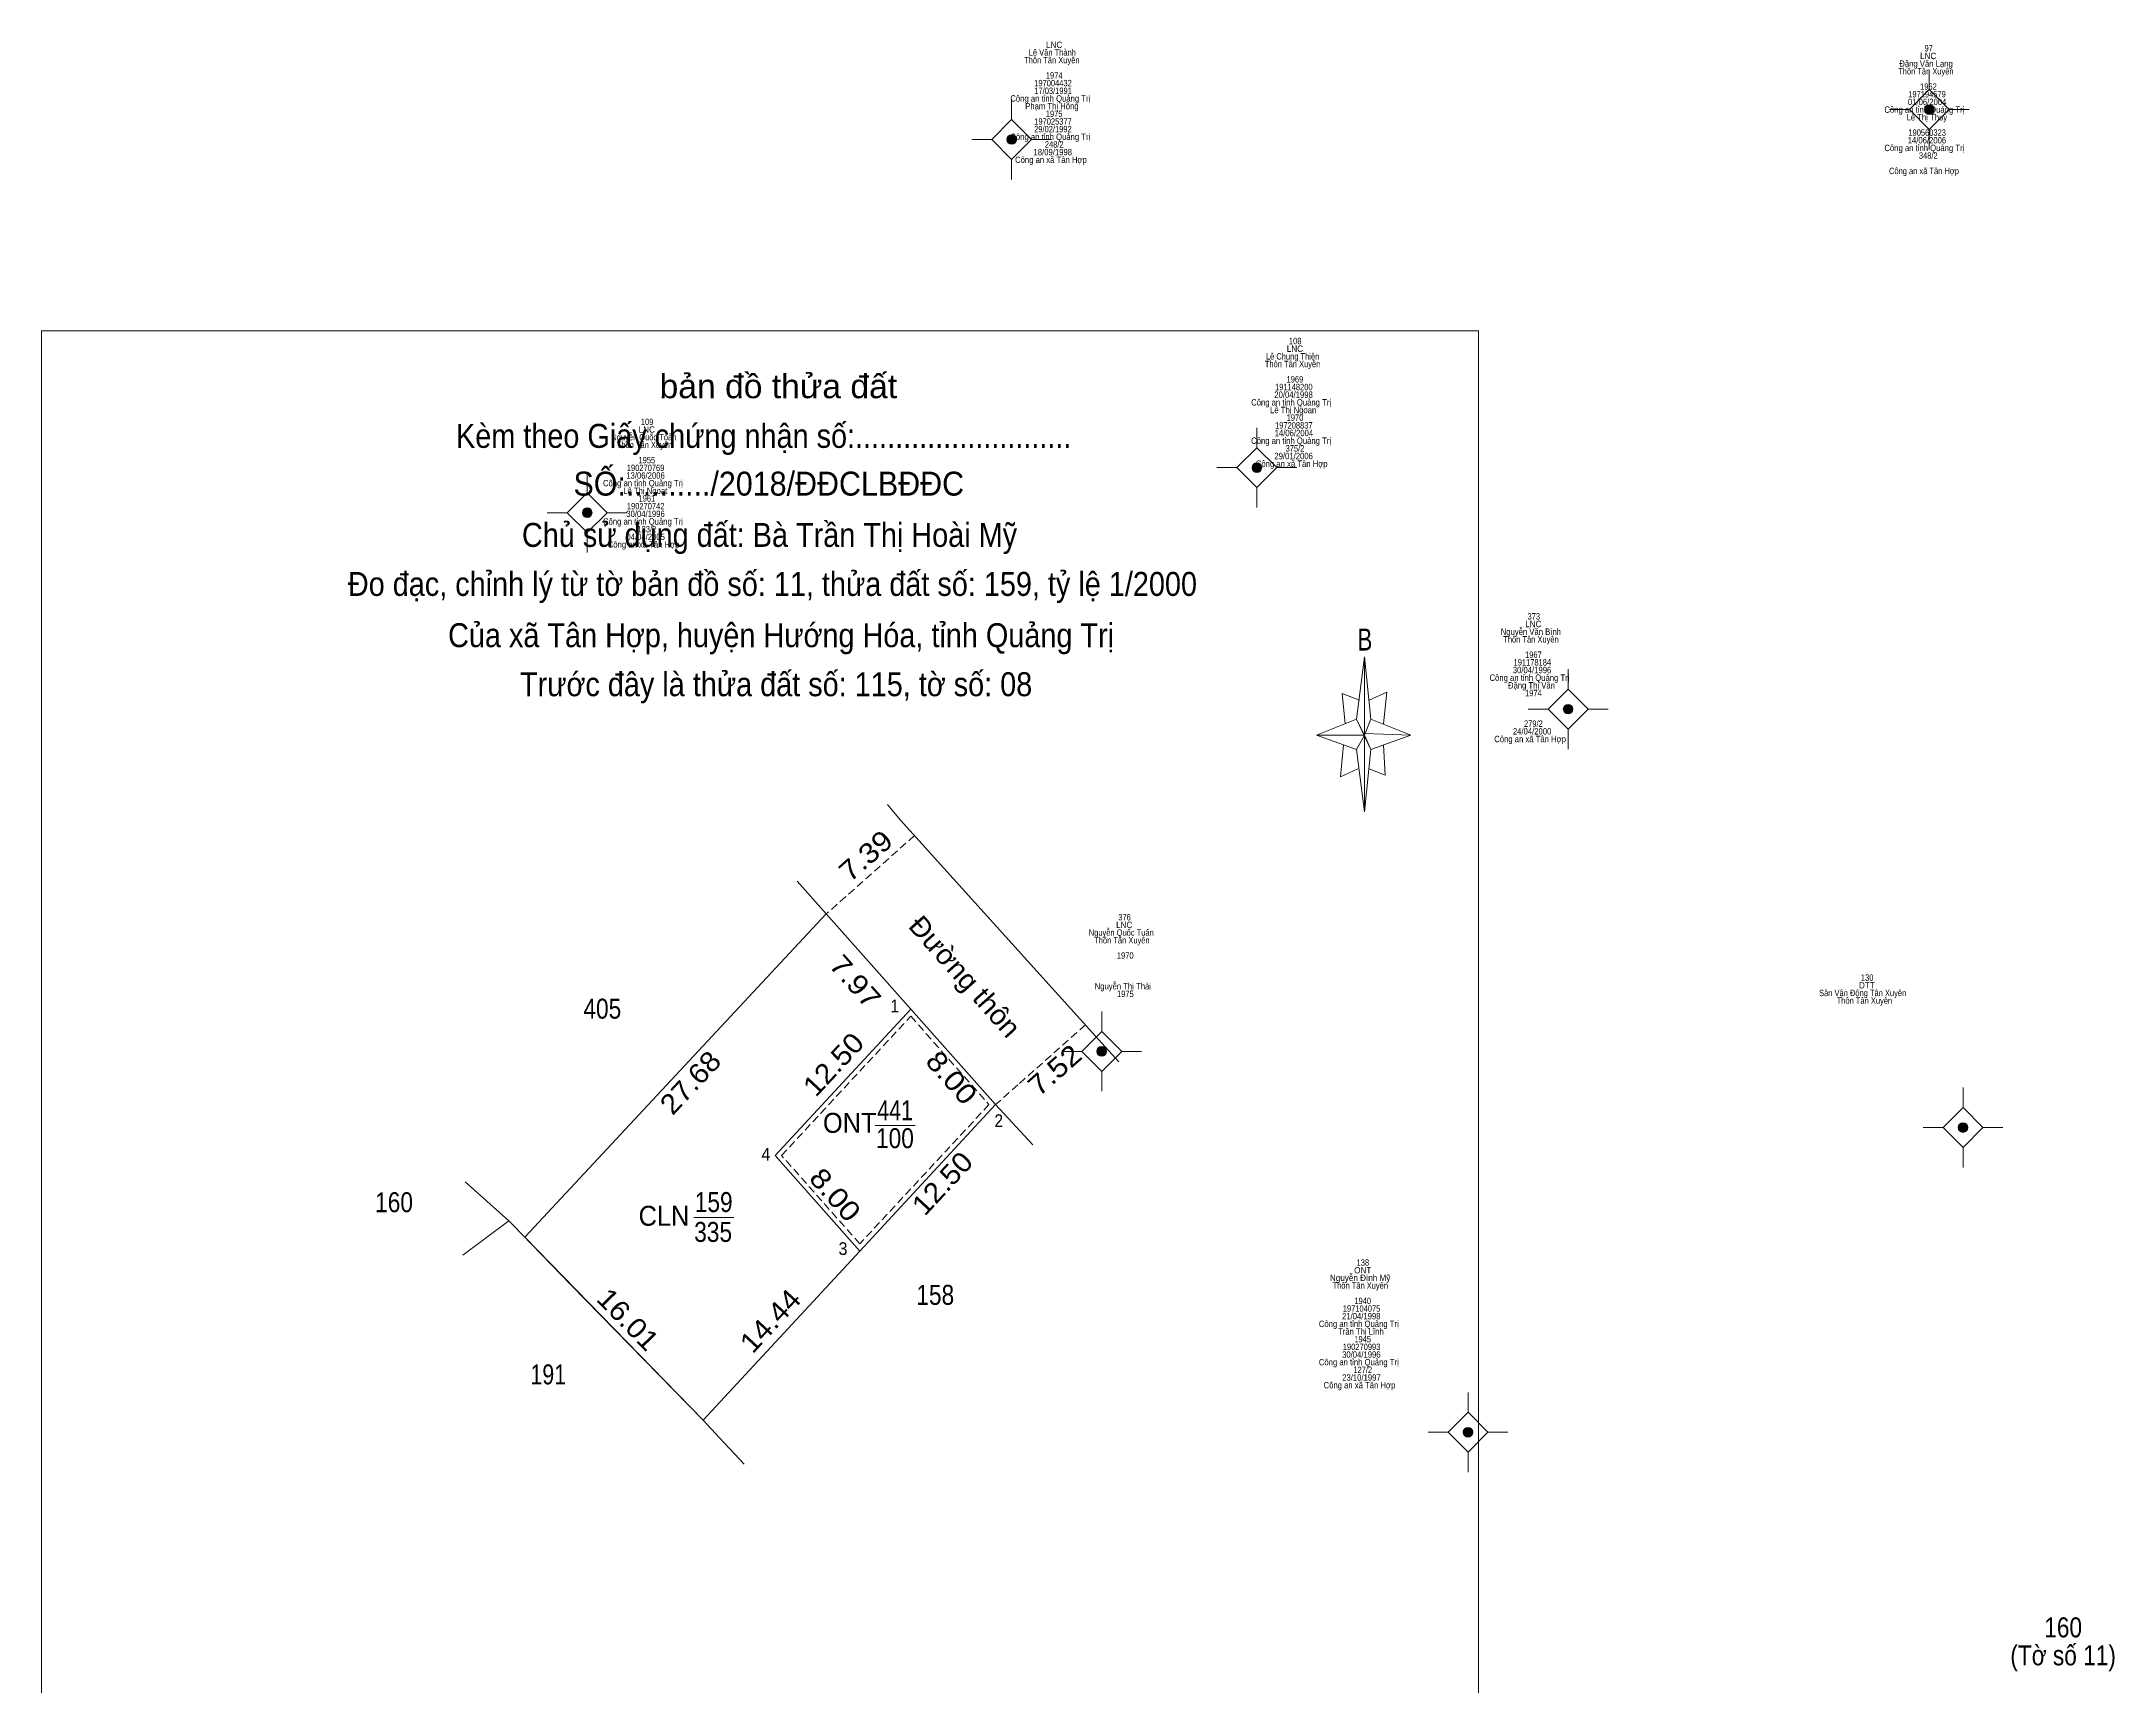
# Model space of a CAD drawing. Header units: metres. Extents: x 550999 to 552168, y 1840994 to 1841978.
# Drawn here: x 551130.9 to 551260.7, y 1841384.2 to 1841487.2 of the extents above; entities that cross this region are included whole.
import ezdxf
from ezdxf.enums import TextEntityAlignment as Align

# ---------------------------------------------------------------- set-up
doc = ezdxf.new("R2010")
doc.units = ezdxf.units.M
doc.header["$LTSCALE"] = 0.16
doc.linetypes.add('MEDIUM_DASHED', pattern=[4.5, 3, -1.5])
for name, color, linetype, lineweight in [('1', 7, 'Continuous', 13), ('11', 7, 'Continuous', 13), ('5', 7, 'Continuous', 13), ('63', 7, 'Continuous', 13)]:
    doc.layers.add(name, color=color, linetype=linetype, lineweight=lineweight)
doc.layers.add('15', color=7, linetype='Continuous')

msp = doc.modelspace()

# ---------------------------------------------------------------- hatches: boundary and pattern name
at = {"layer": '11'}
for points in [[(551249.3995, 1841482.93, 1), (551248.7995, 1841482.93, 1)], [(551191.9295, 1841481.06, 1), (551191.3295, 1841481.06, 1)], [(551207.2895, 1841460.51, 1), (551206.6895, 1841460.51, 1)], [(551165.3495, 1841457.69, 1), (551164.7495, 1841457.69, 1)], [(551226.7795, 1841445.39, 1), (551226.1795, 1841445.39, 1)], [(551197.5695, 1841423.96, 1), (551196.9695, 1841423.96, 1)], [(551251.5095, 1841419.19, 1), (551250.9095, 1841419.19, 1)], [(551220.5095, 1841400.11, 1), (551219.9095, 1841400.11, 1)]]:
    msp.add_hatch(color=256, dxfattribs=at).paths.add_polyline_path(points)

# ---------------------------------------------------------------- linework, layer by layer
at = {"layer": '1'}
msp.add_lwpolyline([(551130.87, 1841327.28), (551130.87, 1841469.08), (551220.87, 1841469.08), (551220.87, 1841327.28)], close=True, dxfattribs=at)
msp.add_lwpolyline([(551130.87, 1841327.28), (551130.87, 1841469.08), (551220.87, 1841469.08), (551220.87, 1841327.28)], close=True, dxfattribs=at)
at = {"layer": '11'}
for p, q in [((551249.1, 1841485.43), (551249.1, 1841484.18)), ((551191.63, 1841483.56), (551191.63, 1841482.31)), ((551247.85, 1841482.93), (551246.6, 1841482.93)), ((551251.6, 1841482.93), (551250.35, 1841482.93)), ((551190.38, 1841481.06), (551189.13, 1841481.06)), ((551194.13, 1841481.06), (551192.88, 1841481.06)), ((551249.1, 1841481.68), (551249.1, 1841480.43)), ((551191.63, 1841479.81), (551191.63, 1841478.56)), ((551206.99, 1841463.01), (551206.99, 1841461.76)), ((551205.74, 1841460.51), (551204.49, 1841460.51)), ((551209.49, 1841460.51), (551208.24, 1841460.51)), ((551165.05, 1841460.19), (551165.05, 1841458.94)), ((551206.99, 1841459.26), (551206.99, 1841458.01)), ((551163.8, 1841457.69), (551162.55, 1841457.69)), ((551167.55, 1841457.69), (551166.3, 1841457.69)), ((551165.05, 1841456.44), (551165.05, 1841455.19)), ((551226.48, 1841447.89), (551226.48, 1841446.64)), ((551225.23, 1841445.39), (551223.98, 1841445.39)), ((551228.98, 1841445.39), (551227.73, 1841445.39)), ((551226.48, 1841444.14), (551226.48, 1841442.89)), ((551197.27, 1841426.46), (551197.27, 1841425.21)), ((551196.02, 1841423.96), (551194.77, 1841423.96)), ((551199.77, 1841423.96), (551198.52, 1841423.96)), ((551197.27, 1841422.71), (551197.27, 1841421.46)), ((551251.21, 1841421.69), (551251.21, 1841420.44)), ((551249.96, 1841419.19), (551248.71, 1841419.19)), ((551253.71, 1841419.19), (551252.46, 1841419.19)), ((551251.21, 1841417.94), (551251.21, 1841416.69)), ((551220.21, 1841402.61), (551220.21, 1841401.36)), ((551218.96, 1841400.11), (551217.71, 1841400.11)), ((551222.71, 1841400.11), (551221.46, 1841400.11)), ((551220.21, 1841398.86), (551220.21, 1841397.61))]:
    msp.add_line(p, q, dxfattribs=at)
for points in [[(551249.1, 1841484.18), (551247.85, 1841482.93), (551249.1, 1841481.68), (551250.35, 1841482.93)], [(551191.63, 1841482.31), (551190.38, 1841481.06), (551191.63, 1841479.81), (551192.88, 1841481.06)], [(551206.99, 1841461.76), (551205.74, 1841460.51), (551206.99, 1841459.26), (551208.24, 1841460.51)], [(551165.05, 1841458.94), (551163.8, 1841457.69), (551165.05, 1841456.44), (551166.3, 1841457.69)], [(551226.48, 1841446.64), (551225.23, 1841445.39), (551226.48, 1841444.14), (551227.73, 1841445.39)], [(551197.27, 1841425.21), (551196.02, 1841423.96), (551197.27, 1841422.71), (551198.52, 1841423.96)], [(551251.21, 1841420.44), (551249.96, 1841419.19), (551251.21, 1841417.94), (551252.46, 1841419.19)], [(551220.21, 1841401.36), (551218.96, 1841400.11), (551220.21, 1841398.86), (551221.46, 1841400.11)]]:
    msp.add_lwpolyline(points, close=True, dxfattribs=at)
for centre in [(551249.0995, 1841482.93), (551191.6295, 1841481.06), (551206.9895, 1841460.51), (551165.0495, 1841457.69), (551226.4795, 1841445.39), (551197.2695, 1841423.96), (551251.2095, 1841419.19), (551220.2095, 1841400.11)]:
    msp.add_circle(centre, 0.3, dxfattribs=at)
at = {"layer": '5'}
for p, q in [((551213.22, 1841444.76), (551213.72, 1841448.66)), ((551214.12, 1841444.76), (551216.62, 1841443.76)), ((551213.22, 1841442.86), (551210.72, 1841443.76)), ((551214.12, 1841442.86), (551213.72, 1841438.96)), ((551214.92, 1841443.16), (551215.02, 1841441.26)), ((551215.02, 1841441.26), (551214.02, 1841441.66))]:
    msp.add_line(p, q, dxfattribs=at)
for points in [[(551130.87, 1841469.08), (551220.87, 1841469.08), (551220.87, 1841327.28), (551130.87, 1841327.28)], [(551213.72, 1841448.66), (551214.12, 1841444.76), (551213.72, 1841443.76)], [(551213.72, 1841443.76), (551210.72, 1841443.76), (551213.22, 1841444.76), (551214.12, 1841442.86), (551216.62, 1841443.76), (551213.72, 1841443.86)], [(551213.72, 1841443.76), (551213.72, 1841438.96), (551213.22, 1841442.86)]]:
    msp.add_lwpolyline(points, close=True, dxfattribs=at)
for points in [[(551213.42, 1841445.96), (551212.32, 1841446.36), (551212.52, 1841444.46)], [(551214.02, 1841445.96), (551215.12, 1841446.46), (551214.92, 1841444.46)], [(551213.72, 1841443.76), (551213.22, 1841444.76), (551210.72, 1841443.76)], [(551213.72, 1841443.76), (551214.12, 1841442.86), (551216.62, 1841443.76)], [(551212.42, 1841443.16), (551212.22, 1841441.16), (551213.32, 1841441.66)]]:
    msp.add_lwpolyline(points, dxfattribs=at)
at = {"layer": '63'}
for p, q in [((551184.23, 1841438.96), (551183.85, 1841439.41)), ((551184.23, 1841438.96), (551184.67, 1841438.44)), ((551197.28, 1841424.48), (551184.67, 1841438.44)), ((551197.28, 1841424.48), (551184.67, 1841438.44)), ((551178.2, 1841434.62), (551180.02, 1841432.57)), ((551180.02, 1841432.57), (551161.14, 1841412.33)), ((551180.02, 1841432.57), (551185.31, 1841426.61)), ((551176.81, 1841417.44), (551185.31, 1841426.61)), ((551185.31, 1841426.61), (551190.62, 1841420.63)), ((551197.28, 1841424.48), (551198.34, 1841423.3)), ((551197.28, 1841424.48), (551198.34, 1841423.3)), ((551192.96, 1841418.1), (551190.62, 1841420.63)), ((551183.08, 1841419.31), (551185.59, 1841419.31)), ((551176.81, 1841417.44), (551182.12, 1841411.46)), ((551171.72, 1841413.56), (551174.23, 1841413.56)), ((551160.36, 1841413.12), (551160.15, 1841413.34)), ((551164.05, 1841409.33), (551160.36, 1841413.12)), ((551172.31, 1841400.86), (551164.05, 1841409.33)), ((551172.31, 1841400.86), (551173.34, 1841399.76)), ((551173.34, 1841399.76), (551174.88, 1841398.12))]:
    msp.add_line(p, q, dxfattribs=at)
at = {"layer": '63', "linetype": 'MEDIUM_DASHED'}
msp.add_line((551185.55, 1841437.47), (551180.02, 1841432.57), dxfattribs=at)
at = {"layer": '63'}
for points in [[(551180.02, 1841432.57), (551185.31, 1841426.61), (551176.81, 1841417.44), (551182.12, 1841411.46), (551172.31, 1841400.86), (551161.14, 1841412.33)], [(551185.31, 1841426.61), (551190.62, 1841420.63), (551182.12, 1841411.46), (551176.81, 1841417.44)]]:
    msp.add_lwpolyline(points, close=True, dxfattribs=at)
at = {"layer": '63', "linetype": 'MEDIUM_DASHED'}
msp.add_lwpolyline([(551185.31, 1841426.16), (551190.21, 1841420.63), (551182.12, 1841411.91), (551177.22, 1841417.44)], close=True, dxfattribs=at)
msp.add_lwpolyline([(551196.25, 1841425.62), (551192.02, 1841421.87), (551190.62, 1841420.63)], dxfattribs=at)
at = {"layer": '63'}
for points in [[(551190.62, 1841420.63), (551182.12, 1841411.46), (551172.31, 1841400.86)], [(551157.41, 1841415.79), (551160.15, 1841413.34), (551157.25, 1841411.2)]]:
    msp.add_lwpolyline(points, dxfattribs=at)

# ---------------------------------------------------------------- texts
at = {"layer": '15'}
for s, width, p in [('Thôn Tân Xuyên', 0.85, (551194.145, 1841485.83)), ('Lê Văn Thành', 0.85, (551194.175, 1841486.31)), ('LNC', 0.95, (551194.29, 1841486.79)), ('LNC', 0.95, (551249.03, 1841486.09)), ('97', 0.85, (551249.06, 1841486.57)), ('1974', 0.85, (551194.295, 1841484.87)), ('Thôn Tân Xuyên', 0.85, (551248.885, 1841485.13)), ('Đặng Văn Lạng', 0.9, (551248.895, 1841485.61)), ('Công an tỉnh Quảng Trị', 0.9, (551194.05, 1841483.43)), ('197004432', 0.85, (551194.22, 1841484.39)), ('17/03/1991', 0.85, (551194.225, 1841483.91)), ('01/06/2004', 0.9, (551248.965, 1841483.21)), ('197194579', 0.85, (551248.955, 1841483.69)), ('1962', 0.85, (551249.045, 1841484.17)), ('Phạm Thị Hồng', 0.9, (551194.15, 1841482.95)), ('197025377', 0.85, (551194.22, 1841481.99)), ('1975', 0.85, (551194.29, 1841482.47)), ('Công an tỉnh Quảng Trị', 0.9, (551248.79, 1841482.73)), ('Lê Thị Thuỳ', 0.9, (551248.945, 1841482.25)), ('Công an tỉnh Quảng Trị', 0.9, (551194.05, 1841481.03)), ('29/02/1992', 0.85, (551194.215, 1841481.51)), ('14/06/2006', 0.9, (551248.95, 1841480.81)), ('190560323', 0.85, (551248.965, 1841481.29)), ('Công an xã Tân Hợp', 0.9, (551194.09, 1841479.59)), ('18/09/1998', 0.9, (551194.205, 1841480.07)), ('248/2', 0.85, (551194.295, 1841480.55)), ('Công an tỉnh Quảng Trị', 0.9, (551248.79, 1841480.33)), ('348/2', 0.85, (551249.035, 1841479.85)), ('Công an xã Tân Hợp ', 0.85, (551248.83, 1841478.89)), ('LNC', 0.95, (551209.37, 1841467.76)), ('108', 0.85, (551209.385, 1841468.24)), ('Thôn Tân Xuyên', 0.85, (551209.225, 1841466.8)), ('Lê Chung Thiện', 0.85, (551209.225, 1841467.28)), ('191148200', 0.85, (551209.3, 1841465.36)), ('1969', 0.85, (551209.37, 1841465.84)), ('Công an tỉnh Quảng Trị', 0.9, (551209.13, 1841464.4)), ('Lê Thị Ngoan', 0.9, (551209.26, 1841463.92)), ('20/04/1998', 0.9, (551209.285, 1841464.88)), ('LNC', 0.95, (551168.78, 1841462.7)), ('109', 0.85, (551168.8, 1841463.18)), ('14/06/2004', 0.9, (551209.305, 1841462.48)), ('197208837', 0.85, (551209.3, 1841462.96)), ('1970', 0.85, (551209.375, 1841463.44)), ('Nguyễn Quốc Toản', 0.85, (551168.595, 1841462.22)), ('Thôn Tân Xuyên', 0.85, (551168.635, 1841461.74)), ('Công an tỉnh Quảng Trị', 0.9, (551209.13, 1841462)), ('375/2', 0.85, (551209.375, 1841461.52)), ('190270769', 0.85, (551168.705, 1841460.3)), ('1955', 0.85, (551168.78, 1841460.78)), ('Công an xã Tân Hợp', 0.9, (551209.17, 1841460.56)), ('29/01/2006', 0.9, (551209.29, 1841461.04)), ('Công an tỉnh Quảng Trị', 0.9, (551168.54, 1841459.34)), ('Lê Thị Ngoạt', 0.9, (551168.685, 1841458.86)), ('13/06/2006', 0.9, (551168.7, 1841459.82)), ('30/04/1996', 0.9, (551168.7, 1841457.42)), ('190270742', 0.85, (551168.71, 1841457.9)), ('1961', 0.8, (551168.785, 1841458.38)), ('Công an tỉnh Quảng Trị', 0.9, (551168.54, 1841456.94)), ('04/04/2005', 0.9, (551168.71, 1841455.98)), ('133/2', 0.85, (551168.785, 1841456.46)), ('Công an xã Tân Hợp', 0.9, (551168.58, 1841455.5)), ('373', 0.85, (551224.33, 1841451)), ('Nguyễn Văn Bình', 0.9, (551224.145, 1841450.04)), ('Thôn Tân Xuyên', 0.85, (551224.155, 1841449.56)), ('LNC', 0.95, (551224.3, 1841450.52)), ('1967', 0.85, (551224.305, 1841448.6)), ('Công an tỉnh Quảng Trị', 0.9, (551224.06, 1841447.16)), ('30/04/1996', 0.9, (551224.22, 1841447.64)), ('191178184', 0.85, (551224.24, 1841448.12)), ('Đặng Thị Vân', 0.9, (551224.185, 1841446.68)), ('1974', 0.85, (551224.305, 1841446.2)), ('279/2', 0.85, (551224.305, 1841444.28)), ('Công an xã Tân Hợp', 0.9, (551224.1, 1841443.32)), ('24/04/2000', 0.9, (551224.225, 1841443.8)), ('Nguyễn Quốc Tuấn', 0.85, (551198.495, 1841431.2)), ('LNC', 0.95, (551198.68, 1841431.68)), ('376', 0.85, (551198.7, 1841432.16)), ('Thôn Tân Xuyên', 0.85, (551198.535, 1841430.72)), (' 1970', 0.85, (551198.68, 1841429.76)), (' Nguyễn Thị Thái', 0.9, (551198.525, 1841427.84)), ('Sân Vận Động Tân Xuyên', 0.85, (551244.925, 1841427.42)), ('DTT', 0.95, (551245.19, 1841427.9)), ('130', 0.85, (551245.205, 1841428.38)), (' 1975', 0.85, (551198.685, 1841427.36)), ('Thôn Tân Xuyên', 0.85, (551245.035, 1841426.94)), ('138', 0.85, (551213.625, 1841410.54)), ('Nguyễn Đình Mỹ', 0.95, (551213.455, 1841409.58)), ('ONT', 0.95, (551213.62, 1841410.06)), ('Thôn Tân Xuyên', 0.85, (551213.465, 1841409.1)), ('1940', 0.85, (551213.615, 1841408.14)), ('Công an tỉnh Quảng Trị', 0.9, (551213.37, 1841406.7)), ('21/04/1998', 0.9, (551213.525, 1841407.18)), ('197104075', 0.85, (551213.545, 1841407.66)), ('Trần Thị Lĩnh', 0.9, (551213.5, 1841406.22)), ('1945', 0.85, (551213.61, 1841405.74)), ('Công an tỉnh Quảng Trị', 0.9, (551213.37, 1841404.3)), ('30/04/1996', 0.9, (551213.53, 1841404.78)), ('190270993', 0.85, (551213.545, 1841405.26)), ('Công an xã Tân Hợp', 0.9, (551213.41, 1841402.86)), ('23/10/1997', 0.9, (551213.535, 1841403.34)), ('127/2', 0.85, (551213.615, 1841403.82))]:
    msp.add_text(s, height=0.4, dxfattribs=dict(at, width=width)).set_placement(p, align=Align.CENTER)
at = {"layer": '5'}
for s, height, width, p in [('bản đồ thửa đất', 1.5, 1.05, (551177.02, 1841464.86)), ('Kèm theo Giấy chứng nhận số:...........................', 1.5, 0.9, (551176.1, 1841461.75)), ('SỐ:........../2018/ĐĐCLBĐĐC', 1.5, 0.95, (551176.42, 1841458.76)), ('Chủ sử dụng đất: Bà Trần Thị Hoài Mỹ', 1.5, 0.9, (551176.465, 1841455.55)), ('Đo đạc, chỉnh lý từ tờ bản đồ số: 11, thửa đất số: 159, tỷ lệ 1/2000 ', 1.5, 0.9, (551176.9, 1841452.48)), ('Của xã Tân Hợp, huyện Hướng Hóa, tỉnh Quảng Trị', 1.5, 0.9, (551177.19, 1841449.27)), ('B', 1.378, 0.75, (551213.755, 1841449.06)), ('Trước đây là thửa đất số: 115, tờ số: 08', 1.5, 0.9, (551176.88, 1841446.2))]:
    msp.add_text(s, height=height, dxfattribs=dict(at, width=width)).set_placement(p, align=Align.CENTER)
at = {"layer": '63'}
for s, rotation, width, p in [('7.39', 41.551, 1.15, (551182.9105, 1841435.7444)), ('Đường thôn', 311.598, 1.05, (551188.2331, 1841428.2349)), ('7.97', 311.592, 1.15, (551181.3727, 1841427.9148)), ('27.68', 46.991, 1.1, (551171.9672, 1841421.5837)), ('12.50', 47.171, 1.1, (551180.9269, 1841422.7251)), ('8.00', 311.604, 1.15, (551187.4009, 1841421.895)), ('7.52', 41.551, 1.15, (551194.7405, 1841422.3244)), ('12.50', 47.171, 1.1, (551187.7469, 1841415.2751)), ('8.00', 311.604, 1.15, (551180.1109, 1841414.565)), ('16.01', 314.241, 1.1, (551167.1599, 1841406.746)), ('14.44', 47.217, 1.1, (551176.9747, 1841406.6655))]:
    msp.add_text(s, height=1.25, rotation=rotation, dxfattribs=dict(at, width=width)).set_placement(p, align=Align.CENTER)
for s, width, p in [('405', 0.85, (551165.995, 1841426.01)), ('ONT', 0.95, (551181.49, 1841418.86)), ('441', 0.8, (551184.33, 1841419.65)), ('100', 0.85, (551184.32, 1841417.9)), ('160', 0.85, (551152.95, 1841413.89)), ('159', 0.85, (551172.97, 1841413.9)), ('CLN', 0.95, (551169.855, 1841413.04)), ('335', 0.85, (551172.935, 1841412.03)), ('158', 0.85, (551186.845, 1841408.09)), ('191', 0.8, (551162.61, 1841403.11)), ('160', 0.85, (551257.48, 1841387.27)), ('(Tờ số 11)', 0.85, (551257.48, 1841385.52))]:
    msp.add_text(s, height=1.25, dxfattribs=dict(at, width=width)).set_placement(p, align=Align.CENTER)
for s, width, p in [(' 1', 0.9, (551184.57, 1841426.4)), (' 2', 0.9, (551191.09, 1841419.22)), (' 4', 0.95, (551176.52, 1841417.12)), (' 3', 0.95, (551181.35, 1841411.21))]:
    msp.add_text(s, height=0.8, dxfattribs=dict(at, width=width)).set_placement(p, align=Align.RIGHT)

doc.saveas('drawing.dxf')
